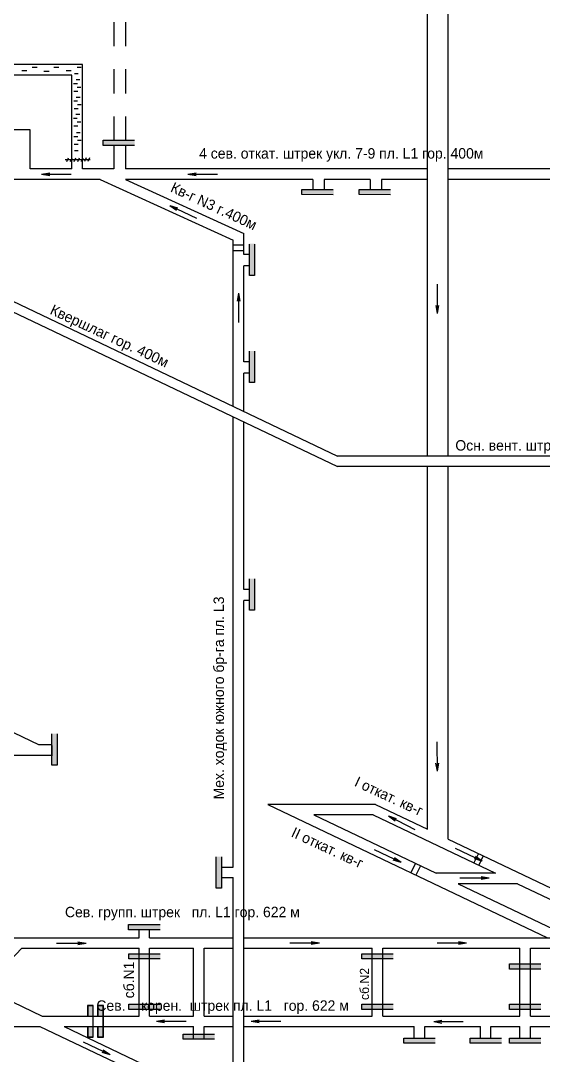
# Model space of a CAD drawing. Header units: millimetres. Extents: x -1405 to 845, y -571 to 479.
# Drawn here: x -142.2 to 57.9, y -318.7 to 77.7 of the extents above; entities that cross this region are included whole.
import ezdxf

# ---------------------------------------------------------------- set-up
doc = ezdxf.new("R2010")
doc.units = ezdxf.units.MM
for name, color, linetype in [('Датчики метана', 7, 'Continuous'), ('Двери', 7, 'Continuous'), ('Перемычки', 7, 'Continuous'), ('Струя', 7, 'Continuous')]:
    doc.layers.add(name, color=color, linetype=linetype)

msp = doc.modelspace()

# ---------------------------------------------------------------- hatches: boundary and pattern name
at = {"layer": 'Двери'}
h = msp.add_hatch(color=256, dxfattribs=at)
h.paths.add_polyline_path([(-116.59, -303.69), (-116.59, -299.59), (-114.39, -299.59), (-114.39, -303.69), (-114.49, -303.69), (-114.49, -299.69), (-116.49, -299.69), (-116.49, -303.69)])
h.paths.add_polyline_path([(-114.49, -307.69), (-114.49, -303.69), (-114.39, -303.69), (-114.39, -307.69)])
h.paths.add_polyline_path([(-116.59, -311.79), (-116.59, -307.69), (-116.49, -307.69), (-116.49, -311.69), (-114.49, -311.69), (-114.49, -307.69), (-114.39, -307.69), (-114.39, -311.79)])
h = msp.add_hatch(color=3, dxfattribs=at)
h.paths.add_polyline_path([(-116.49, -299.69), (-114.49, -299.69), (-114.49, -303.69), (-116.49, -303.69)])
h.paths.add_polyline_path([(-114.49, -311.69), (-116.49, -311.69), (-116.49, -307.69), (-114.49, -307.69)])
h = msp.add_hatch(color=256, dxfattribs=at)
h.paths.add_polyline_path([(-112.74, -303.69), (-112.74, -299.59), (-110.54, -299.59), (-110.54, -303.69), (-110.64, -303.69), (-110.64, -299.69), (-112.64, -299.69), (-112.64, -303.69)])
h.paths.add_polyline_path([(-110.64, -307.69), (-110.64, -303.69), (-110.54, -303.69), (-110.54, -307.69)])
h.paths.add_polyline_path([(-112.74, -311.79), (-112.74, -307.69), (-112.64, -307.69), (-112.64, -311.69), (-110.64, -311.69), (-110.64, -307.69), (-110.54, -307.69), (-110.54, -311.79)])
h = msp.add_hatch(color=3, dxfattribs=at)
h.paths.add_polyline_path([(-112.64, -299.69), (-110.64, -299.69), (-110.64, -303.69), (-112.64, -303.69)])
h.paths.add_polyline_path([(-110.64, -311.69), (-112.64, -311.69), (-112.64, -307.69), (-110.64, -307.69)])
at = {"layer": 'Перемычки'}
h = msp.add_hatch(color=256, dxfattribs=at)
h.paths.add_polyline_path([(-110.77, 29.78), (-106.67, 29.78), (-106.67, 29.88), (-110.67, 29.88), (-110.67, 31.88), (-106.67, 31.88), (-106.67, 31.98), (-110.77, 31.98)])
h.paths.add_polyline_path([(-106.67, 29.88), (-106.67, 29.78), (-98.57, 29.77), (-98.57, 31.97), (-106.67, 31.98), (-106.67, 31.88), (-98.67, 31.87), (-98.67, 29.87)])
h = msp.add_hatch(color=3, dxfattribs=at)
h.paths.add_polyline_path([(-110.67, 31.88), (-110.67, 29.88), (-106.67, 29.88), (-106.67, 31.88)])
h.paths.add_polyline_path([(-102.67, 29.87), (-102.67, 31.87), (-106.67, 31.88), (-106.67, 29.88)])
h.paths.add_polyline_path([(-102.67, 29.87), (-98.67, 29.87), (-98.67, 31.87), (-102.67, 31.87)])
h = msp.add_hatch(color=256, dxfattribs=at)
h.paths.add_polyline_path([(-34.61, 10.95), (-30.51, 10.94), (-30.51, 11.04), (-34.51, 11.05), (-34.51, 13.05), (-30.51, 13.04), (-30.51, 13.14), (-34.61, 13.15)])
h.paths.add_polyline_path([(-30.51, 11.04), (-30.51, 10.94), (-22.41, 10.93), (-22.41, 13.13), (-30.51, 13.14), (-30.51, 13.04), (-22.51, 13.03), (-22.51, 11.03)])
h = msp.add_hatch(color=3, dxfattribs=at)
h.paths.add_polyline_path([(-34.51, 13.05), (-34.51, 11.05), (-30.51, 11.04), (-30.51, 13.04)])
h.paths.add_polyline_path([(-26.51, 11.04), (-26.51, 13.04), (-30.51, 13.04), (-30.51, 11.04)])
h.paths.add_polyline_path([(-26.51, 11.04), (-22.51, 11.03), (-22.51, 13.03), (-26.51, 13.04)])
h = msp.add_hatch(color=256, dxfattribs=at)
h.paths.add_polyline_path([(-12.72, 10.95), (-8.62, 10.94), (-8.62, 11.04), (-12.62, 11.05), (-12.62, 13.05), (-8.62, 13.04), (-8.62, 13.14), (-12.72, 13.15)])
h.paths.add_polyline_path([(-8.62, 11.04), (-8.62, 10.94), (-0.52, 10.93), (-0.52, 13.13), (-8.62, 13.14), (-8.62, 13.04), (-0.62, 13.03), (-0.62, 11.03)])
h = msp.add_hatch(color=3, dxfattribs=at)
h.paths.add_polyline_path([(-12.62, 13.05), (-12.62, 11.05), (-8.62, 11.04), (-8.62, 13.04)])
h.paths.add_polyline_path([(-4.62, 11.04), (-4.62, 13.04), (-8.62, 13.04), (-8.62, 11.04)])
h.paths.add_polyline_path([(-4.62, 11.04), (-0.62, 11.03), (-0.62, 13.03), (-4.62, 13.04)])
h = msp.add_hatch(color=256, dxfattribs=at)
h.paths.add_polyline_path([(-52.55, -19.98), (-52.55, -15.88), (-52.65, -15.88), (-52.65, -19.88), (-54.65, -19.88), (-54.65, -15.88), (-54.75, -15.88), (-54.75, -19.98)])
h.paths.add_polyline_path([(-52.65, -15.88), (-52.55, -15.88), (-52.55, -7.78), (-54.75, -7.78), (-54.75, -15.88), (-54.65, -15.88), (-54.65, -7.88), (-52.65, -7.88)])
h = msp.add_hatch(color=3, dxfattribs=at)
h.paths.add_polyline_path([(-54.65, -19.88), (-52.65, -19.88), (-52.65, -15.88), (-54.65, -15.88)])
h.paths.add_polyline_path([(-52.65, -11.88), (-54.65, -11.88), (-54.65, -15.88), (-52.65, -15.88)])
h.paths.add_polyline_path([(-52.65, -11.88), (-52.65, -7.88), (-54.65, -7.88), (-54.65, -11.88)])
h = msp.add_hatch(color=256, dxfattribs=at)
h.paths.add_polyline_path([(-52.55, -61.06), (-52.55, -56.96), (-52.65, -56.96), (-52.65, -60.96), (-54.65, -60.96), (-54.65, -56.96), (-54.75, -56.96), (-54.75, -61.06)])
h.paths.add_polyline_path([(-52.65, -56.96), (-52.55, -56.96), (-52.55, -48.86), (-54.75, -48.86), (-54.75, -56.96), (-54.65, -56.96), (-54.65, -48.96), (-52.65, -48.96)])
h = msp.add_hatch(color=3, dxfattribs=at)
h.paths.add_polyline_path([(-54.65, -60.96), (-52.65, -60.96), (-52.65, -56.96), (-54.65, -56.96)])
h.paths.add_polyline_path([(-52.65, -52.96), (-54.65, -52.96), (-54.65, -56.96), (-52.65, -56.96)])
h.paths.add_polyline_path([(-52.65, -52.96), (-52.65, -48.96), (-54.65, -48.96), (-54.65, -52.96)])
h = msp.add_hatch(color=256, dxfattribs=at)
h.paths.add_polyline_path([(-52.55, -148.28), (-52.55, -144.18), (-52.65, -144.18), (-52.65, -148.18), (-54.65, -148.18), (-54.65, -144.18), (-54.75, -144.18), (-54.75, -148.28)])
h.paths.add_polyline_path([(-52.65, -144.18), (-52.55, -144.18), (-52.55, -136.08), (-54.75, -136.08), (-54.75, -144.18), (-54.65, -144.18), (-54.65, -136.18), (-52.65, -136.18)])
h = msp.add_hatch(color=3, dxfattribs=at)
h.paths.add_polyline_path([(-54.65, -148.18), (-52.65, -148.18), (-52.65, -144.18), (-54.65, -144.18)])
h.paths.add_polyline_path([(-52.65, -140.18), (-54.65, -140.18), (-54.65, -144.18), (-52.65, -144.18)])
h.paths.add_polyline_path([(-52.65, -140.18), (-52.65, -136.18), (-54.65, -136.18), (-54.65, -140.18)])
h = msp.add_hatch(color=256, dxfattribs=at)
h.paths.add_polyline_path([(-128.19, -207.7), (-128.19, -203.6), (-128.29, -203.6), (-128.29, -207.6), (-130.29, -207.6), (-130.29, -203.6), (-130.39, -203.6), (-130.39, -207.7)])
h.paths.add_polyline_path([(-128.29, -203.6), (-128.19, -203.6), (-128.19, -195.5), (-130.39, -195.5), (-130.39, -203.6), (-130.29, -203.6), (-130.29, -195.6), (-128.29, -195.6)])
h = msp.add_hatch(color=3, dxfattribs=at)
h.paths.add_polyline_path([(-130.29, -207.6), (-128.29, -207.6), (-128.29, -203.6), (-130.29, -203.6)])
h.paths.add_polyline_path([(-128.29, -199.6), (-130.29, -199.6), (-130.29, -203.6), (-128.29, -203.6)])
h.paths.add_polyline_path([(-128.29, -199.6), (-128.29, -195.6), (-130.29, -195.6), (-130.29, -199.6)])
h = msp.add_hatch(color=256, dxfattribs=at)
h.paths.add_polyline_path([(-65.23, -254.74), (-65.23, -250.64), (-65.33, -250.64), (-65.33, -254.64), (-67.33, -254.64), (-67.33, -250.64), (-67.43, -250.64), (-67.43, -254.74)])
h.paths.add_polyline_path([(-65.33, -250.64), (-65.23, -250.64), (-65.23, -242.54), (-67.43, -242.54), (-67.43, -250.64), (-67.33, -250.64), (-67.33, -242.64), (-65.33, -242.64)])
h = msp.add_hatch(color=3, dxfattribs=at)
h.paths.add_polyline_path([(-67.33, -254.64), (-65.33, -254.64), (-65.33, -250.64), (-67.33, -250.64)])
h.paths.add_polyline_path([(-65.33, -246.64), (-67.33, -246.64), (-67.33, -250.64), (-65.33, -250.64)])
h.paths.add_polyline_path([(-65.33, -246.64), (-65.33, -242.64), (-67.33, -242.64), (-67.33, -246.64)])
h = msp.add_hatch(color=256, dxfattribs=at)
h.paths.add_polyline_path([(-100.96, -270.72), (-96.86, -270.73), (-96.86, -270.63), (-100.86, -270.62), (-100.86, -268.62), (-96.86, -268.63), (-96.86, -268.53), (-100.96, -268.52)])
h.paths.add_polyline_path([(-96.86, -270.63), (-96.86, -270.73), (-88.76, -270.74), (-88.76, -268.54), (-96.86, -268.53), (-96.86, -268.63), (-88.86, -268.64), (-88.86, -270.64)])
h = msp.add_hatch(color=3, dxfattribs=at)
h.paths.add_polyline_path([(-100.86, -268.62), (-100.86, -270.62), (-96.86, -270.63), (-96.86, -268.63)])
h.paths.add_polyline_path([(-92.86, -270.63), (-92.86, -268.63), (-96.86, -268.63), (-96.86, -270.63)])
h.paths.add_polyline_path([(-92.86, -270.63), (-88.86, -270.64), (-88.86, -268.64), (-92.86, -268.63)])
h = msp.add_hatch(color=256, dxfattribs=at)
h.paths.add_polyline_path([(-100.94, -281.89), (-96.84, -281.89), (-96.84, -281.79), (-100.84, -281.79), (-100.84, -279.79), (-96.84, -279.79), (-96.84, -279.69), (-100.94, -279.69)])
h.paths.add_polyline_path([(-96.84, -281.79), (-96.84, -281.89), (-88.74, -281.89), (-88.74, -279.69), (-96.84, -279.69), (-96.84, -279.79), (-88.84, -279.79), (-88.84, -281.79)])
h = msp.add_hatch(color=3, dxfattribs=at)
h.paths.add_polyline_path([(-100.84, -279.79), (-100.84, -281.79), (-96.84, -281.79), (-96.84, -279.79)])
h.paths.add_polyline_path([(-92.84, -281.79), (-92.84, -279.79), (-96.84, -279.79), (-96.84, -281.79)])
h.paths.add_polyline_path([(-92.84, -281.79), (-88.84, -281.79), (-88.84, -279.79), (-92.84, -279.79)])
h = msp.add_hatch(color=256, dxfattribs=at)
h.paths.add_polyline_path([(-11.69, -281.89), (-7.59, -281.89), (-7.59, -281.79), (-11.59, -281.79), (-11.59, -279.79), (-7.59, -279.79), (-7.59, -279.69), (-11.69, -279.69)])
h.paths.add_polyline_path([(-7.59, -281.79), (-7.59, -281.89), (0.51, -281.89), (0.51, -279.69), (-7.59, -279.69), (-7.59, -279.79), (0.41, -279.79), (0.41, -281.79)])
h = msp.add_hatch(color=3, dxfattribs=at)
h.paths.add_polyline_path([(-11.59, -279.79), (-11.59, -281.79), (-7.59, -281.79), (-7.59, -279.79)])
h.paths.add_polyline_path([(-3.59, -281.79), (-3.59, -279.79), (-7.59, -279.79), (-7.59, -281.79)])
h.paths.add_polyline_path([(-3.59, -281.79), (0.41, -281.79), (0.41, -279.79), (-3.59, -279.79)])
h = msp.add_hatch(color=256, dxfattribs=at)
h.paths.add_polyline_path([(44.82, -285.81), (48.92, -285.81), (48.92, -285.71), (44.92, -285.71), (44.92, -283.71), (48.92, -283.71), (48.92, -283.61), (44.82, -283.61)])
h.paths.add_polyline_path([(48.92, -285.71), (48.92, -285.81), (57.02, -285.81), (57.02, -283.61), (48.92, -283.61), (48.92, -283.71), (56.92, -283.71), (56.92, -285.71)])
h = msp.add_hatch(color=3, dxfattribs=at)
h.paths.add_polyline_path([(44.92, -283.71), (44.92, -285.71), (48.92, -285.71), (48.92, -283.71)])
h.paths.add_polyline_path([(52.92, -285.71), (52.92, -283.71), (48.92, -283.71), (48.92, -285.71)])
h.paths.add_polyline_path([(52.92, -285.71), (56.92, -285.71), (56.92, -283.71), (52.92, -283.71)])
h = msp.add_hatch(color=256, dxfattribs=at)
h.paths.add_polyline_path([(-100.94, -301.27), (-96.84, -301.27), (-96.84, -301.17), (-100.84, -301.17), (-100.84, -299.17), (-96.84, -299.17), (-96.84, -299.07), (-100.94, -299.07)])
h.paths.add_polyline_path([(-96.84, -301.17), (-96.84, -301.27), (-88.74, -301.27), (-88.74, -299.07), (-96.84, -299.07), (-96.84, -299.17), (-88.84, -299.17), (-88.84, -301.17)])
h = msp.add_hatch(color=3, dxfattribs=at)
h.paths.add_polyline_path([(-100.84, -299.17), (-100.84, -301.17), (-96.84, -301.17), (-96.84, -299.17)])
h.paths.add_polyline_path([(-92.84, -301.17), (-92.84, -299.17), (-96.84, -299.17), (-96.84, -301.17)])
h.paths.add_polyline_path([(-92.84, -301.17), (-88.84, -301.17), (-88.84, -299.17), (-92.84, -299.17)])
h = msp.add_hatch(color=256, dxfattribs=at)
h.paths.add_polyline_path([(-11.69, -301.27), (-7.59, -301.27), (-7.59, -301.17), (-11.59, -301.17), (-11.59, -299.17), (-7.59, -299.17), (-7.59, -299.07), (-11.69, -299.07)])
h.paths.add_polyline_path([(-7.59, -301.17), (-7.59, -301.27), (0.51, -301.27), (0.51, -299.07), (-7.59, -299.07), (-7.59, -299.17), (0.41, -299.17), (0.41, -301.17)])
h = msp.add_hatch(color=3, dxfattribs=at)
h.paths.add_polyline_path([(-11.59, -299.17), (-11.59, -301.17), (-7.59, -301.17), (-7.59, -299.17)])
h.paths.add_polyline_path([(-3.59, -301.17), (-3.59, -299.17), (-7.59, -299.17), (-7.59, -301.17)])
h.paths.add_polyline_path([(-3.59, -301.17), (0.41, -301.17), (0.41, -299.17), (-3.59, -299.17)])
h = msp.add_hatch(color=256, dxfattribs=at)
h.paths.add_polyline_path([(44.82, -301.27), (48.92, -301.27), (48.92, -301.17), (44.92, -301.17), (44.92, -299.17), (48.92, -299.17), (48.92, -299.07), (44.82, -299.07)])
h.paths.add_polyline_path([(48.92, -301.17), (48.92, -301.27), (57.02, -301.27), (57.02, -299.07), (48.92, -299.07), (48.92, -299.17), (56.92, -299.17), (56.92, -301.17)])
h = msp.add_hatch(color=3, dxfattribs=at)
h.paths.add_polyline_path([(44.92, -299.17), (44.92, -301.17), (48.92, -301.17), (48.92, -299.17)])
h.paths.add_polyline_path([(52.92, -301.17), (52.92, -299.17), (48.92, -299.17), (48.92, -301.17)])
h.paths.add_polyline_path([(52.92, -301.17), (56.92, -301.17), (56.92, -299.17), (52.92, -299.17)])
h = msp.add_hatch(color=256, dxfattribs=at)
h.paths.add_polyline_path([(-80.14, -312.66), (-76.04, -312.66), (-76.04, -312.56), (-80.04, -312.56), (-80.04, -310.56), (-76.04, -310.56), (-76.04, -310.46), (-80.14, -310.46)])
h.paths.add_polyline_path([(-76.04, -312.56), (-76.04, -312.66), (-67.94, -312.66), (-67.94, -310.46), (-76.04, -310.46), (-76.04, -310.56), (-68.04, -310.56), (-68.04, -312.56)])
h = msp.add_hatch(color=3, dxfattribs=at)
h.paths.add_polyline_path([(-80.04, -310.56), (-80.04, -312.56), (-76.04, -312.56), (-76.04, -310.56)])
h.paths.add_polyline_path([(-72.04, -312.56), (-72.04, -310.56), (-76.04, -310.56), (-76.04, -312.56)])
h.paths.add_polyline_path([(-72.04, -312.56), (-68.04, -312.56), (-68.04, -310.56), (-72.04, -310.56)])
h = msp.add_hatch(color=256, dxfattribs=at)
h.paths.add_polyline_path([(4.39, -314.2), (8.49, -314.2), (8.49, -314.1), (4.49, -314.1), (4.49, -312.1), (8.49, -312.1), (8.49, -312), (4.39, -312)])
h.paths.add_polyline_path([(8.49, -314.1), (8.49, -314.2), (16.59, -314.2), (16.59, -312), (8.49, -312), (8.49, -312.1), (16.49, -312.1), (16.49, -314.1)])
h = msp.add_hatch(color=3, dxfattribs=at)
h.paths.add_polyline_path([(4.49, -312.1), (4.49, -314.1), (8.49, -314.1), (8.49, -312.1)])
h.paths.add_polyline_path([(12.49, -314.1), (12.49, -312.1), (8.49, -312.1), (8.49, -314.1)])
h.paths.add_polyline_path([(12.49, -314.1), (16.49, -314.1), (16.49, -312.1), (12.49, -312.1)])
h = msp.add_hatch(color=256, dxfattribs=at)
h.paths.add_polyline_path([(29.72, -314.2), (33.82, -314.2), (33.82, -314.1), (29.82, -314.1), (29.82, -312.1), (33.82, -312.1), (33.82, -312), (29.72, -312)])
h.paths.add_polyline_path([(33.82, -314.1), (33.82, -314.2), (41.92, -314.2), (41.92, -312), (33.82, -312), (33.82, -312.1), (41.82, -312.1), (41.82, -314.1)])
h = msp.add_hatch(color=3, dxfattribs=at)
h.paths.add_polyline_path([(29.82, -312.1), (29.82, -314.1), (33.82, -314.1), (33.82, -312.1)])
h.paths.add_polyline_path([(37.82, -314.1), (37.82, -312.1), (33.82, -312.1), (33.82, -314.1)])
h.paths.add_polyline_path([(37.82, -314.1), (41.82, -314.1), (41.82, -312.1), (37.82, -312.1)])
h = msp.add_hatch(color=256, dxfattribs=at)
h.paths.add_polyline_path([(44.82, -314.2), (48.92, -314.2), (48.92, -314.1), (44.92, -314.1), (44.92, -312.1), (48.92, -312.1), (48.92, -312), (44.82, -312)])
h.paths.add_polyline_path([(48.92, -314.1), (48.92, -314.2), (57.02, -314.2), (57.02, -312), (48.92, -312), (48.92, -312.1), (56.92, -312.1), (56.92, -314.1)])
h = msp.add_hatch(color=3, dxfattribs=at)
h.paths.add_polyline_path([(44.92, -312.1), (44.92, -314.1), (48.92, -314.1), (48.92, -312.1)])
h.paths.add_polyline_path([(52.92, -314.1), (52.92, -312.1), (48.92, -312.1), (48.92, -314.1)])
h.paths.add_polyline_path([(52.92, -314.1), (56.92, -314.1), (56.92, -312.1), (52.92, -312.1)])

# ---------------------------------------------------------------- linework, layer by layer
for p, q in [((13.49, -89.11), (13.49, 295.82)), ((21.49, -89.11), (21.49, 295.82)), ((-106.5, 77.16), (-106.5, 67.89)), ((-102.13, 77.16), (-102.13, 67.89)), ((-118.56, 60.89), (-198.56, 60.89)), ((-137.81, 59.89), (-135.89, 59.89)), ((-129.46, 59.89), (-127.53, 59.89)), ((-120.56, 59.89), (-119.1, 59.89)), ((-118.56, 20.89), (-118.56, 60.89)), ((-122.56, 56.89), (-158.56, 56.89)), ((-141.82, 58.64), (-139.89, 58.64)), ((-133.28, 58.34), (-131.35, 58.34)), ((-124.78, 58.58), (-122.85, 58.58)), ((-122.56, 20.89), (-122.56, 56.89)), ((-121.62, 57.52), (-120.16, 57.52)), ((-106.5, 59.07), (-106.5, 49.8)), ((-102.13, 59.07), (-102.13, 49.8)), ((-121.95, 53.68), (-120.49, 53.68)), ((-120.99, 55.19), (-119.53, 55.19)), ((-120.59, 52.28), (-119.13, 52.28)), ((-121.8, 50.75), (-120.34, 50.75)), ((-120.9, 48.46), (-119.43, 48.46)), ((-121.85, 46.95), (-120.39, 46.95)), ((-121.7, 44.02), (-120.24, 44.02)), ((-120.49, 45.55), (-119.03, 45.55)), ((-121.99, 40.4), (-120.53, 40.4)), ((-121.04, 41.9), (-119.58, 41.9)), ((-106.5, 40.98), (-106.5, 31.71)), ((-102.13, 40.98), (-102.13, 31.71)), ((-138.56, 35.89), (-158.56, 35.89)), ((-138.56, 20.89), (-138.56, 35.89)), ((-121.84, 37.47), (-120.38, 37.47)), ((-120.63, 39), (-119.17, 39)), ((-121.81, 33.36), (-120.35, 33.36)), ((-120.86, 34.86), (-119.4, 34.86)), ((-120.45, 31.95), (-118.99, 31.95)), ((-121.67, 30.43), (-120.2, 30.43)), ((-121.61, 27.97), (-120.15, 27.97)), ((-106.5, 29.88), (-106.5, 20.89)), ((-102.13, 29.87), (-102.13, 20.89)), ((-115.55, 24.4), (-125.19, 24.4)), ((-123.99, 25.02), (-124.6, 23.62)), ((-122.6, 25.02), (-123.21, 23.62)), ((-121.26, 25), (-121.87, 23.6)), ((-119.79, 25.07), (-120.4, 23.67)), ((-118.45, 25.05), (-119.06, 23.66)), ((-117.17, 25.1), (-117.78, 23.7)), ((-115.89, 25.17), (-116.5, 23.77)), ((-122.56, 20.89), (-138.56, 20.89)), ((-106.5, 20.89), (-118.56, 20.89)), ((13.49, 20.89), (-102.13, 20.89)), ((174.52, 20.89), (21.49, 20.89)), ((-111.77, 16.89), (-207.43, 16.89)), ((-111.77, 16.89), (-60.81, -6.36)), ((-102.13, 16.89), (-56.81, -3.79)), ((-30.34, 16.89), (-102.13, 16.89)), ((-30.34, 16.89), (-30.34, 12.87)), ((-25.98, 16.89), (-25.98, 12.87)), ((-8.45, 16.89), (-25.98, 16.89)), ((-8.45, 16.89), (-8.45, 12.87)), ((13.49, 16.89), (-4.09, 16.89)), ((-4.09, 16.89), (-4.09, 12.87)), ((118.88, 16.89), (21.49, 16.89)), ((-56.81, -11.94), (-56.81, -3.79)), ((-60.81, -9.96), (-60.81, -6.36)), ((-60.81, -70.07), (-60.81, -9.96)), ((-187.95, -13.43), (-20.89, -93.11)), ((-178.46, -13.96), (-20.89, -89.11)), ((-54.65, -11.94), (-56.81, -11.94)), ((-54.65, -16.21), (-56.81, -16.21)), ((-56.81, -53.02), (-56.81, -16.21)), ((-54.65, -53.02), (-56.81, -53.02)), ((-56.81, -71.98), (-56.81, -57.29)), ((-54.65, -57.29), (-56.81, -57.29)), ((-60.81, -246.64), (-60.81, -74.07)), ((-56.81, -140.24), (-56.81, -75.98)), ((100.06, -89.11), (-20.89, -89.11)), ((96.06, -93.11), (-20.89, -93.11)), ((13.49, -232.06), (13.49, -93.11)), ((21.49, -235.88), (21.49, -93.11)), ((-54.65, -140.24), (-56.81, -140.24)), ((-56.81, -340.5), (-56.81, -144.51)), ((-54.65, -144.51), (-56.81, -144.51)), ((-202.95, -167.41), (-135.34, -199.65)), ((-135.34, -199.65), (-130.29, -199.65)), ((-130.29, -200), (-130.29, -204)), ((-343.74, -203.65), (-130.29, -203.65)), ((-130.29, -204), (-130.29, -204)), ((-47.64, -222.59), (59.49, -273.69)), ((-6.36, -222.59), (-47.64, -222.59)), ((-6.36, -222.59), (13.49, -232.06)), ((-29.96, -226.59), (16.92, -248.96)), ((-7.26, -226.59), (-29.96, -226.59)), ((-7.26, -226.59), (39.63, -248.96)), ((21.49, -235.88), (60.86, -254.65)), ((-65.33, -246.64), (-60.81, -246.64)), ((39.63, -248.96), (16.92, -248.96)), ((-65.33, -250.64), (-60.81, -250.64)), ((-60.81, -338.59), (-60.81, -250.64)), ((48.01, -252.96), (25.31, -252.96)), ((25.31, -252.96), (68.78, -273.69)), ((48.01, -252.96), (91.48, -273.69)), ((-96.83, -273.69), (-96.83, -270.63)), ((-92.83, -273.69), (-92.83, -270.63)), ((-146.33, -273.69), (-96.83, -273.69)), ((-92.83, -273.69), (-60.81, -273.69)), ((-56.81, -273.69), (96.06, -273.69)), ((-156.39, -293), (-141.77, -277.69)), ((-141.77, -277.69), (-96.83, -277.69)), ((-96.84, -303.69), (-96.83, -277.69)), ((-92.84, -303.69), (-92.83, -277.69)), ((-92.84, -277.69), (-87.75, -277.69)), ((-87.75, -277.69), (-75.99, -277.69)), ((-75.99, -303.69), (-75.99, -277.69)), ((-71.99, -303.69), (-71.99, -277.69)), ((-71.99, -277.69), (-60.81, -277.69)), ((-56.81, -277.69), (-7.59, -277.69)), ((-7.59, -303.69), (-7.59, -277.69)), ((-3.59, -303.69), (-3.59, -277.69)), ((-3.59, -277.69), (48.92, -277.69)), ((48.92, -303.69), (48.92, -277.69)), ((52.92, -303.69), (52.92, -277.69)), ((52.92, -277.69), (96.06, -277.69)), ((-149.08, -296.49), (-133.99, -303.69)), ((-133.99, -303.69), (-96.84, -303.69)), ((-92.84, -303.69), (-75.99, -303.69)), ((-71.99, -303.69), (-60.81, -303.69)), ((-56.81, -303.69), (-7.59, -303.69)), ((-3.59, -303.69), (48.92, -303.69)), ((52.92, -303.69), (96.06, -303.69)), ((-187.6, -307.69), (-134.89, -307.69)), ((-134.89, -307.69), (-98.17, -325.2)), ((-125.6, -307.69), (-75.99, -307.69)), ((-125.6, -307.69), (-60.81, -338.59)), ((-75.99, -312.56), (-75.99, -307.69)), ((-71.99, -312.56), (-71.99, -307.69)), ((-71.99, -307.69), (-60.81, -307.69)), ((-56.81, -307.69), (8.49, -307.69)), ((8.49, -312.1), (8.49, -307.69)), ((12.49, -312.1), (12.49, -307.69)), ((12.49, -307.69), (33.82, -307.69)), ((33.82, -312.1), (33.82, -307.69)), ((37.82, -312.1), (37.82, -307.69)), ((37.82, -307.69), (48.92, -307.69)), ((48.92, -312.1), (48.92, -307.69)), ((52.92, -312.1), (52.92, -307.69)), ((52.92, -307.69), (62.18, -307.69))]:
    msp.add_line(p, q)
at = {"color": 1}
for p, q in [((-60.81, -8.16), (-56.81, -8.16)), ((-60.81, -10.3), (-56.81, -10.3)), ((33, -241.36), (31.27, -244.97)), ((8.93, -245.15), (7.21, -248.76)), ((34.91, -242.28), (33.19, -245.89)), ((10.85, -246.06), (9.13, -249.67))]:
    msp.add_line(p, q, dxfattribs=at)
at = {"layer": 'Датчики метана', "color": 7}
msp.add_line((-71.99, -303.69), (-60.81, -303.69), dxfattribs=at)
at = {"layer": 'Двери'}
for points in [[(-116.59, -307.69), (-116.59, -311.79), (-114.39, -311.79), (-114.39, -299.59), (-116.59, -299.59), (-116.59, -303.69)], [(-116.49, -307.69), (-116.49, -311.69), (-114.49, -311.69), (-114.49, -299.69), (-116.49, -299.69), (-116.49, -303.69)], [(-112.74, -307.69), (-112.74, -311.79), (-110.54, -311.79), (-110.54, -299.59), (-112.74, -299.59), (-112.74, -303.69)], [(-112.64, -307.69), (-112.64, -311.69), (-110.64, -311.69), (-110.64, -299.69), (-112.64, -299.69), (-112.64, -303.69)]]:
    msp.add_lwpolyline(points, dxfattribs=at)
at = {"layer": 'Перемычки'}
for points in [[(-98.67, 29.87), (-110.67, 29.88), (-110.67, 31.88), (-98.67, 31.87)], [(-22.51, 11.03), (-34.51, 11.05), (-34.51, 13.05), (-22.51, 13.03)], [(-0.62, 11.03), (-12.62, 11.05), (-12.62, 13.05), (-0.62, 13.03)], [(-52.65, -7.88), (-52.65, -19.88), (-54.65, -19.88), (-54.65, -7.88)], [(-52.65, -48.96), (-52.65, -60.96), (-54.65, -60.96), (-54.65, -48.96)], [(-52.65, -136.18), (-52.65, -148.18), (-54.65, -148.18), (-54.65, -136.18)], [(-128.29, -195.6), (-128.29, -207.6), (-130.29, -207.6), (-130.29, -195.6)], [(-65.33, -242.64), (-65.33, -254.64), (-67.33, -254.64), (-67.33, -242.64)], [(-88.86, -270.64), (-100.86, -270.62), (-100.86, -268.62), (-88.86, -268.64)], [(-88.84, -281.79), (-100.84, -281.79), (-100.84, -279.79), (-88.84, -279.79)], [(0.41, -281.79), (-11.59, -281.79), (-11.59, -279.79), (0.41, -279.79)], [(56.92, -285.71), (44.92, -285.71), (44.92, -283.71), (56.92, -283.71)], [(-88.84, -301.17), (-100.84, -301.17), (-100.84, -299.17), (-88.84, -299.17)], [(0.41, -301.17), (-11.59, -301.17), (-11.59, -299.17), (0.41, -299.17)], [(56.92, -301.17), (44.92, -301.17), (44.92, -299.17), (56.92, -299.17)], [(-68.04, -312.56), (-80.04, -312.56), (-80.04, -310.56), (-68.04, -310.56)], [(16.49, -314.1), (4.49, -314.1), (4.49, -312.1), (16.49, -312.1)], [(41.82, -314.1), (29.82, -314.1), (29.82, -312.1), (41.82, -312.1)], [(56.92, -314.1), (44.92, -314.1), (44.92, -312.1), (56.92, -312.1)]]:
    msp.add_lwpolyline(points, dxfattribs=at)
at = {"layer": 'Струя', "color": 5}
for p, q in [((-134.21, 18.93), (-131.1, 19.45)), ((-134.21, 18.93), (-122.91, 18.93)), ((-134.21, 18.93), (-131.1, 18.4)), ((-78.17, 18.92), (-75.05, 19.44)), ((-78.17, 18.92), (-66.86, 18.92)), ((-78.17, 18.92), (-75.05, 18.4)), ((-85.16, 6.91), (-74.94, 2.08)), ((-85.16, 6.91), (-82.57, 5.11)), ((-85.16, 6.91), (-82.12, 6.06)), ((-58.78, -26.65), (-59.3, -29.76)), ((-58.78, -26.65), (-58.78, -37.95)), ((-58.78, -26.65), (-58.26, -29.76))]:
    msp.add_line(p, q, dxfattribs=at)
at = {"layer": 'Струя', "color": 1}
for p, q in [((17.4, -34.54), (17.38, -23.23)), ((17.4, -34.54), (16.88, -31.43)), ((17.4, -34.54), (17.92, -31.43)), ((17.31, -209.86), (17.28, -198.56)), ((17.31, -209.86), (16.78, -206.75)), ((17.31, -209.86), (17.82, -206.75)), ((-1.43, -226.99), (1.57, -227.94)), ((-1.43, -226.99), (1.1, -228.87)), ((-1.43, -226.99), (8.63, -232.14)), ((3.47, -244.84), (-6.72, -239.95)), ((34.5, -244.37), (24.31, -239.47)), ((3.47, -244.84), (0.44, -243.96)), ((3.47, -244.84), (0.89, -243.02)), ((34.5, -244.37), (31.47, -243.49)), ((34.5, -244.37), (31.92, -242.55)), ((37.18, -250.88), (25.87, -250.84)), ((37.18, -250.88), (34.07, -250.34)), ((37.18, -250.88), (34.07, -251.39)), ((-117.17, -275.84), (-128.47, -275.81)), ((-117.17, -275.84), (-120.28, -275.31)), ((-117.17, -275.84), (-120.28, -276.35)), ((-27.83, -275.74), (-39.13, -275.71)), ((-27.83, -275.74), (-30.94, -275.21)), ((-27.83, -275.74), (-30.94, -276.26)), ((28.48, -275.73), (17.18, -275.7)), ((28.48, -275.73), (25.37, -275.2)), ((28.48, -275.73), (25.37, -276.25)), ((-90.2, -305.68), (-87.09, -305.15)), ((-53.95, -305.58), (-50.84, -305.06)), ((-90.2, -305.68), (-78.9, -305.68)), ((-90.2, -305.68), (-87.09, -306.2)), ((-53.95, -305.58), (-42.65, -305.58)), ((-53.95, -305.58), (-50.84, -306.1)), ((15.95, -305.8), (19.06, -305.28)), ((15.95, -305.8), (27.25, -305.8)), ((15.95, -305.8), (19.06, -306.33)), ((-107.98, -318.52), (-118.21, -313.71)), ((-107.98, -318.52), (-110.58, -316.72)), ((-107.98, -318.52), (-111.02, -317.66))]:
    msp.add_line(p, q, dxfattribs=at)

# ---------------------------------------------------------------- texts
for s, p in [('4 сев. откат. штрек укл. 7-9 пл. L1 гор. 400м', (-73.88, 24.87)), ('Осн. вент. штрек пл. L7', (24.2, -87.01)), ('Сев. групп. штрек   пл. L1 гор. 622 м', (-125.24, -265.81)), ('Сев.    корен.  штрек пл. L1   гор. 622 м', (-113.23, -301.66))]:
    msp.add_text(s, height=4).set_placement(p)
for s, height, rotation, p in [('Кв-г N3 г.400м', 4, 335, (-85.18, 12.36)), ('Квершлаг гор. 400м', 4, 335, (-131.31, -34.5)), ('Мех. ходок южного бр-га пл. L3', 4, 90, (-64.37, -220.67)), ('I откат. кв-г', 4, 335, (-14.76, -215.32)), ('II откат. кв-г', 4, 335, (-38.98, -234.74)), ('сб.N1', 4, 90, (-98.77, -296.87)), ('сб.N2', 3.5, 90, (-8.85, -297.53))]:
    msp.add_text(s, height=height, rotation=rotation).set_placement(p)

doc.saveas('drawing.dxf')
